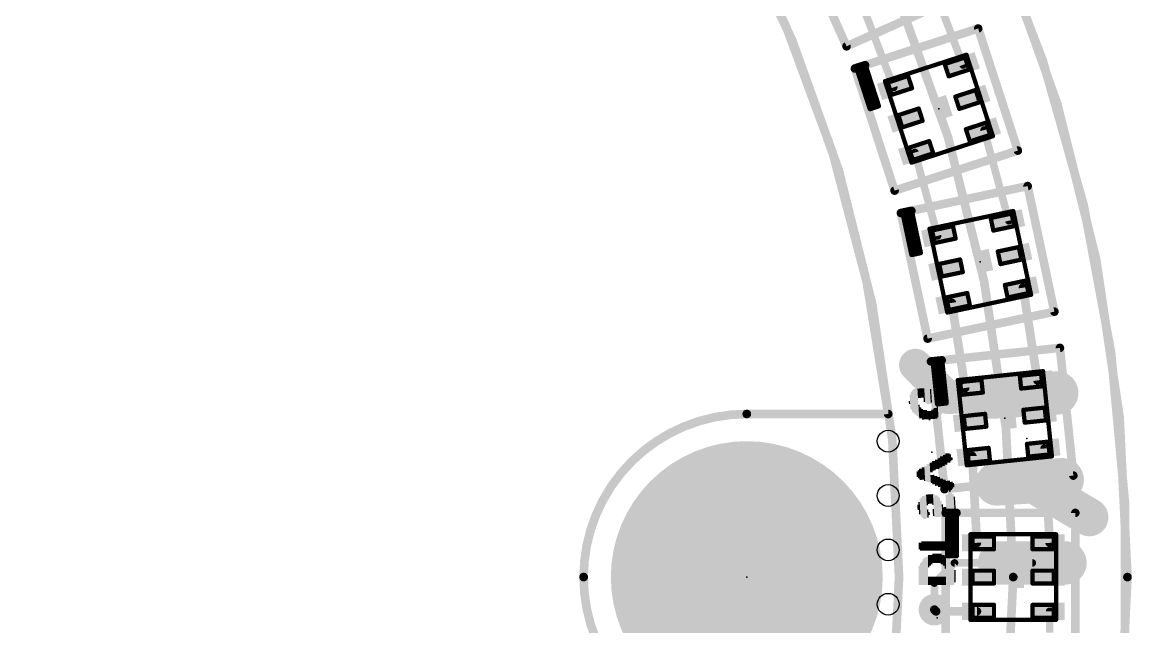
# Model space of a CAD drawing. Extents: x -10 to 92, y -62 to 76.
# Drawn here: x 50.39 to 76.3, y 36.94 to 51.06 of the extents above; entities that cross this region are included whole.
import ezdxf

# ---------------------------------------------------------------- set-up
doc = ezdxf.new("R2010")
doc.units = 0
for name, color, linetype in [('1', 12, 'CONTINUOUS'), ('16', 132, 'CONTINUOUS'), ('17', 110, 'CONTINUOUS'), ('18', 110, 'CONTINUOUS'), ('20', 53, 'CONTINUOUS'), ('21', 41, 'CONTINUOUS'), ('22', 40, 'CONTINUOUS'), ('23', 53, 'CONTINUOUS'), ('24', 53, 'CONTINUOUS'), ('51', 53, 'CONTINUOUS')]:
    doc.layers.add(name, color=color, linetype=linetype)

# ---------------------------------------------------------------- blocks, each defined once
blk = doc.blocks.new('RECT')
blk.add_solid([(-0.5, -0.5), (0.5, -0.5), (-0.5, 0.5), (0.5, 0.5)])
blk = doc.blocks.new('ROUNDP')
at = {"const_width": 0.5}
blk.add_lwpolyline([(0, -0.25, 1), (0, 0.25, 1), (0, -0.25)], format="xyb", dxfattribs=at)
blk = doc.blocks.new('RECT162560X406400R100')
at = {"const_width": 0.508}
blk.add_lwpolyline([(0.254, -0.762), (0.254, 0.762, 0.4142), (0, 1.016), (0, 1.016, 0.4142), (-0.254, 0.762), (-0.254, -0.762, 0.4142), (0, -1.016), (0, -1.016, 0.4142)], format="xyb", close=True, dxfattribs=at)
blk.add_solid([(-0.0254, -0.7874), (0.0254, -0.7874), (-0.0254, 0.7874), (0.0254, 0.7874)])
blk = doc.blocks.new('ROUNDV')
at = {"const_width": 0.5}
blk.add_lwpolyline([(0, -0.25, 1), (0, 0.25, 1), (0, -0.25)], format="xyb", dxfattribs=at)

msp = doc.modelspace()

# ---------------------------------------------------------------- linework, layer by layer
at = {"layer": '1'}
for points, const_width in [([(38.1, 76.2, 2.4142), (76.2, 38.1)], 0.2032), ([(76.2, 38.1, 0.4142), (38.1, 76.2)], 0.2032), ([(38.1, 73.533, 2.4142), (73.533, 38.1)], 0.2032), ([(73.533, 38.1, 0.4142), (38.1, 73.533)], 0.2032), ([(72.3178, 50.05, 1), (72.4009, 50.0817)], 0.0889), ([(70.701, 49.5246, 1), (70.7841, 49.5564)], 0.0889), ([(72.8967, 48.5558, 1), (72.8109, 48.5325)], 0.0889), ([(71.2799, 48.0305, 1), (71.1941, 48.0072)], 0.0889), ([(73.3856, 46.4136, 1), (73.4714, 46.4369)], 0.0889), ([(71.7227, 46.0601, 1), (71.8085, 46.0834)], 0.0889), ([(73.8113, 44.868, 1), (73.7109, 44.8524)], 0.1016), ([(72.1485, 44.5146, 1), (72.0481, 44.4989)], 0.1016), ([(72.3583, 42.5099, 1), (72.4586, 42.5255)], 0.1016), ([(74.0489, 42.6876, 1), (74.1493, 42.7032)], 0.1016), ([(74.3171, 41.1069, 1), (74.2157, 41.1015)], 0.1016), ([(72.6264, 40.9292, 1), (72.525, 40.9238)], 0.1016), ([(72.6323, 38.8973, 1), (72.7337, 38.9027)], 0.1016), ([(74.3323, 38.8973, 1), (74.4337, 38.9027)], 0.1016), ([(73.5838, 38.1, 1), (73.4822, 38.1)], 0.1016), ([(73.4822, 38.1, 1), (73.5838, 38.1)], 0.1016), ([(76.2508, 38.1, 1), (76.1492, 38.1)], 0.1016), ([(76.1492, 38.1, 1), (76.2508, 38.1)], 0.1016), ([(71.7274, 37.3739, 1), (71.6556, 37.3021)], 0.1016), ([(71.7295, 37.3508, 1), (71.7295, 37.2492)], 0.1016), ([(71.6936, 37.2641, 1), (71.7654, 37.3359)], 0.1016), ([(72.683, 37.2492, 1), (72.683, 37.3508)], 0.1016), ([(74.4275, 37.3, 1), (74.3386, 37.3)], 0.0889)]:
    msp.add_lwpolyline(points, format="xyb", dxfattribs=dict(at, const_width=const_width))
for points, const_width in [([(72.3594, 50.0658), (71.5717, 52.1268)], 0.1778), ([(70.7426, 49.5405), (70.0186, 51.4354)], 0.1778), ([(73.4285, 46.4252), (72.8538, 48.5441)], 0.1778), ([(71.237, 48.0188), (71.7656, 46.0718)], 0.1778), ([(74.0991, 42.6954), (73.7611, 44.8602)], 0.2032), ([(72.4085, 42.5177), (72.0983, 44.5068)], 0.2032), ([(74.383, 38.9), (74.2664, 41.1042)], 0.2032), ([(72.683, 38.9), (72.5757, 40.9265)], 0.2032), ([(71.6915, 37.338), (71.7295, 37.3)], 0.2032), ([(71.7295, 37.3), (72.683, 37.3)], 0.2032), ([(74.383, 37.3), (74.383, 36.8037)], 0.1778)]:
    msp.add_lwpolyline(points, dxfattribs=dict(at, const_width=const_width))
at = {"layer": '16'}
for points, const_width in [([(0, 38.1, 2.4142), (38.1, 76.2)], 0.2032), ([(71.3817, 43.1877, 1), (71.1123, 42.9183)], 0.381), ([(72.0024, 42.4814, 1), (72.0156, 42.1006)], 0.381), ([(71.8743, 42.1563, 1), (72.1437, 42.4257)], 0.381), ([(73.7933, 42.1621, 1), (73.7801, 42.5429)], 0.381), ([(74.0276, 40.5157, 1), (73.801, 40.1333)], 0.4445), ([(75.1977, 39.3058, 1), (75.4243, 39.6882)], 0.4445), ([(72.1614, 38.4746, 1), (72.1614, 38.3858)], 0.0889), ([(72.1928, 38.3988, 1), (72.13, 38.4616)], 0.0889), ([(73.9775, 38.3858, 1), (73.9775, 38.4746)], 0.0889), ([(71.736, 37.9603, 1), (71.6471, 37.9603)], 0.0889), ([(71.6601, 37.9917, 1), (71.7229, 37.9289)], 0.0889), ([(71.6471, 37.338, 1), (71.736, 37.338)], 0.0889)]:
    msp.add_lwpolyline(points, format="xyb", dxfattribs=dict(at, const_width=const_width))
for points, const_width in [([(72.009, 42.291), (71.247, 43.053)], 0.762), ([(73.7867, 42.3525), (72.009, 42.291)], 0.762), ([(75.311, 39.497), (73.9143, 40.3245)], 0.889), ([(71.6915, 37.9603), (72.1614, 38.4302)], 0.1778), ([(72.1614, 38.4302), (73.9775, 38.4302)], 0.1778), ([(71.6915, 37.338), (71.6915, 37.9603)], 0.1778)]:
    msp.add_lwpolyline(points, dxfattribs=dict(at, const_width=const_width))
at = {"layer": '20'}
for points, const_width in [([(70.612, 41.91, 0.3492), (41.91, 70.612)], 0.2032), ([(67.4624, 13.8176, 0.359), (67.4624, 62.3824)], 0.2032), ([(67.31, 41.91, 0.4142), (63.5, 38.1)], 0.2032), ([(67.31, 41.9608, 1), (67.31, 41.8592)], 0.1016), ([(67.31, 41.8592, 1), (67.31, 41.9608)], 0.1016), ([(70.612, 41.8592, 1), (70.612, 41.9608)], 0.1016), ([(70.5615, 41.9042, 1), (70.6625, 41.9158)], 0.1016), ([(63.5, 38.1, 0.4142), (67.31, 34.29)], 0.2032), ([(63.5508, 38.1, 1), (63.4492, 38.1)], 0.1016), ([(63.4492, 38.1, 1), (63.5508, 38.1)], 0.1016)]:
    msp.add_lwpolyline(points, format="xyb", dxfattribs=dict(at, const_width=const_width))
at = {"layer": '20', "const_width": 0.2032}
msp.add_lwpolyline([(70.612, 41.91), (67.31, 41.91)], dxfattribs=at)
at = {"layer": '20'}
for centre in [(70.612, 41.275), (70.612, 40.005), (70.612, 38.735), (70.612, 37.465)]:
    msp.add_circle(centre, 0.254, dxfattribs=at)
at = {"layer": '21'}
for points, const_width in [([(38.1, 0, 1), (38.1, 76.2, 1), (38.1, 0)], 0.2032), ([(38.1, 5.334, 1), (38.1, 70.866, 1), (38.1, 5.334)], 0.2032), ([(72.7612, 50.9324, 1), (72.6661, 50.9015)], 0.1), ([(72.7291, 50.8694, 1), (72.6982, 50.9645)], 0.1), ([(69.6189, 50.5459, 1), (69.6595, 50.4545)], 0.1), ([(69.5935, 50.4799, 1), (69.6849, 50.5206)], 0.1), ([(69.8824, 49.997, 1), (69.7873, 49.9661)], 0.1), ([(69.8194, 50.0291, 1), (69.8503, 49.934)], 0.1), ([(69.9126, 50.0068, 1), (69.8522, 49.9872)], 0.0635), ([(69.8726, 50.0272, 1), (69.8922, 49.9668)], 0.0635), ([(70.0572, 50.1064, 1), (70.0881, 50.0113)], 0.1), ([(70.0881, 50.0113, 1), (70.0572, 50.1064)], 0.1), ([(70.1028, 50.0686, 1), (70.0424, 50.049)], 0.0635), ([(70.0824, 50.0286, 1), (70.0628, 50.089)], 0.0635), ([(70.0386, 49.9426, 1), (69.9782, 49.923)], 0.0635), ([(70.1816, 49.0762, 1), (70.2012, 49.0158)], 0.0635), ([(70.1612, 49.0362, 1), (70.2216, 49.0558)], 0.0635), ([(70.2767, 49.1071, 1), (70.2963, 49.0467)], 0.0635), ([(70.2563, 49.0671, 1), (70.3167, 49.0867)], 0.0635), ([(70.2963, 49.0467, 1), (70.2767, 49.1071)], 0.0635), ([(70.3514, 49.098, 1), (70.4118, 49.1176)], 0.0635), ([(70.3914, 49.0776, 1), (70.3718, 49.138)], 0.0635), ([(73.5932, 48.0484, 1), (73.6883, 48.0793)], 0.1), ([(73.6562, 48.0163, 1), (73.6253, 48.1114)], 0.1), ([(70.7464, 47.176, 1), (70.7773, 47.0809)], 0.1), ([(70.7143, 47.113, 1), (70.8094, 47.1439)], 0.1), ([(73.9187, 47.2451, 1), (73.8209, 47.2243)], 0.1), ([(73.8802, 47.1858, 1), (73.8594, 47.2836)], 0.1), ([(70.9579, 46.6157, 1), (70.8601, 46.5949)], 0.1), ([(70.8986, 46.6543, 1), (70.9194, 46.5564)], 0.1), ([(70.9889, 46.6223, 1), (70.9268, 46.6091)], 0.0635), ([(70.9513, 46.6468, 1), (70.9645, 46.5847)], 0.0635), ([(71.1431, 46.7062, 1), (71.1639, 46.6084)], 0.1), ([(71.1846, 46.6639, 1), (71.1225, 46.6507)], 0.0635), ([(71.1639, 46.6084, 1), (71.1431, 46.7062)], 0.1), ([(71.1601, 46.6263, 1), (71.1469, 46.6884)], 0.0635), ([(71.1075, 46.5453, 1), (71.0454, 46.5321)], 0.0635), ([(71.1592, 45.6686, 1), (71.1724, 45.6065)], 0.0635), ([(71.1347, 45.631, 1), (71.1968, 45.6442)], 0.0635), ([(71.257, 45.6894, 1), (71.2702, 45.6273)], 0.0635), ([(71.2326, 45.6518, 1), (71.2947, 45.665)], 0.0635), ([(71.2702, 45.6273, 1), (71.257, 45.6894)], 0.0635), ([(71.3304, 45.6726, 1), (71.3925, 45.6858)], 0.0635), ([(71.368, 45.6481, 1), (71.3548, 45.7102)], 0.0635), ([(74.4447, 44.2899, 1), (74.5425, 44.3106)], 0.1), ([(74.504, 44.2513, 1), (74.4832, 44.3492)], 0.1), ([(71.5223, 43.7198, 1), (71.5431, 43.622)], 0.1), ([(71.4838, 43.6605, 1), (71.5816, 43.6813)], 0.1), ([(74.6724, 43.4595, 1), (74.573, 43.4491)], 0.1), ([(74.6279, 43.4046, 1), (74.6175, 43.504)], 0.1), ([(71.662, 43.1431, 1), (71.5625, 43.1327)], 0.1), ([(71.607, 43.1876, 1), (71.6175, 43.0882)], 0.1), ([(71.6936, 43.1464, 1), (71.6304, 43.1398)], 0.0635), ([(71.6587, 43.1747, 1), (71.6653, 43.1115)], 0.0635), ([(71.8035, 43.0574, 1), (71.7403, 43.0508)], 0.0635), ([(71.8557, 43.2137, 1), (71.8661, 43.1143)], 0.1), ([(71.8925, 43.1673, 1), (71.8293, 43.1607)], 0.0635), ([(71.8661, 43.1143, 1), (71.8557, 43.2137)], 0.1), ([(71.8642, 43.1324, 1), (71.8576, 43.1956)], 0.0635), ([(71.7632, 42.1802, 1), (71.7698, 42.117)], 0.0635), ([(71.7349, 42.1453, 1), (71.7981, 42.1519)], 0.0635), ([(71.8626, 42.1906, 1), (71.8693, 42.1275)], 0.0635), ([(71.8344, 42.1557, 1), (71.8975, 42.1624)], 0.0635), ([(71.8693, 42.1275, 1), (71.8626, 42.1906)], 0.0635), ([(71.9338, 42.1662, 1), (71.997, 42.1728)], 0.0635), ([(71.9687, 42.1379, 1), (71.9621, 42.2011)], 0.0635), ([(74.8865, 40.4655, 1), (74.986, 40.4759)], 0.1), ([(74.9415, 40.421, 1), (74.931, 40.5204)], 0.1), ([(71.9206, 40.204, 1), (71.9311, 40.1046)], 0.1), ([(71.8761, 40.1491, 1), (71.9756, 40.1595)], 0.1), ([(72.006, 39.6, 1), (71.906, 39.6)], 0.1), ([(71.956, 39.65, 1), (71.956, 39.55)], 0.1), ([(72.0378, 39.6, 1), (71.9742, 39.6)], 0.0635), ([(72.006, 39.6318, 1), (72.006, 39.5682)], 0.0635), ([(72.206, 39.65, 1), (72.206, 39.55)], 0.1), ([(72.2378, 39.6, 1), (72.1743, 39.6)], 0.0635), ([(72.206, 39.55, 1), (72.206, 39.65)], 0.1), ([(72.206, 39.5682, 1), (72.206, 39.6318)], 0.0635), ([(75.033, 39.6, 1), (74.933, 39.6)], 0.1), ([(74.983, 39.55, 1), (74.983, 39.65)], 0.1), ([(72.1378, 39.5, 1), (72.0743, 39.5)], 0.0635), ([(72.006, 38.6318, 1), (72.006, 38.5682)], 0.0635), ([(71.9742, 38.6, 1), (72.0378, 38.6)], 0.0635), ([(72.106, 38.6318, 1), (72.106, 38.5682)], 0.0635), ([(72.0743, 38.6, 1), (72.1378, 38.6)], 0.0635), ([(72.106, 38.5682, 1), (72.106, 38.6318)], 0.0635), ([(72.1743, 38.6, 1), (72.2378, 38.6)], 0.0635), ([(72.206, 38.5682, 1), (72.206, 38.6318)], 0.0635)]:
    msp.add_lwpolyline(points, format="xyb", dxfattribs=dict(at, const_width=const_width))
for points, const_width in [([(68.419, 53.2409), (69.6392, 50.5002)], 0.2), ([(69.6392, 50.5002), (72.4045, 51.7314)], 0.2), ([(72.7137, 50.917), (70.0726, 50.0588)], 0.2), ([(73.6407, 48.0638), (72.7137, 50.917)], 0.2), ([(70.0726, 50.0588), (69.8348, 49.9816)], 0.2), ([(69.8348, 49.9816), (70.7619, 47.1284)], 0.2), ([(69.8824, 49.997), (70.0726, 50.0588)], 0.127), ([(70.1914, 49.046), (69.8824, 49.997)], 0.127), ([(70.0726, 50.0588), (70.3816, 49.1078)], 0.127), ([(70.0084, 49.9328), (70.2865, 49.0769)], 0.127), ([(70.2865, 49.0769), (70.1914, 49.046)], 0.127), ([(70.3816, 49.1078), (70.2865, 49.0769)], 0.127), ([(70.7619, 47.1284), (73.6407, 48.0638)], 0.2), ([(73.8698, 47.2347), (71.1535, 46.6573)], 0.2), ([(74.4936, 44.3003), (73.8698, 47.2347)], 0.2), ([(71.1535, 46.6573), (70.909, 46.6053)], 0.2), ([(70.909, 46.6053), (71.5327, 43.6709)], 0.2), ([(70.9579, 46.6157), (71.1535, 46.6573)], 0.127), ([(71.1658, 45.6376), (70.9579, 46.6157)], 0.127), ([(71.1535, 46.6573), (71.3614, 45.6792)], 0.127), ([(71.0765, 46.5387), (71.2636, 45.6584)], 0.127), ([(71.2636, 45.6584), (71.1658, 45.6376)], 0.127), ([(71.3614, 45.6792), (71.2636, 45.6584)], 0.127), ([(71.5327, 43.6709), (74.4936, 44.3003)], 0.2), ([(74.6227, 43.4543), (71.8609, 43.164)], 0.2), ([(74.9363, 40.4707), (74.6227, 43.4543)], 0.2), ([(71.8609, 43.164), (71.6123, 43.1379)], 0.2), ([(71.6123, 43.1379), (71.9258, 40.1543)], 0.2), ([(71.662, 43.1431), (71.8609, 43.164)], 0.127), ([(71.7665, 42.1486), (71.662, 43.1431)], 0.127), ([(71.7719, 43.0541), (71.866, 42.159)], 0.127), ([(71.8609, 43.164), (71.9654, 42.1695)], 0.127), ([(71.866, 42.159), (71.7665, 42.1486)], 0.127), ([(71.9654, 42.1695), (71.866, 42.159)], 0.127), ([(71.9258, 40.1543), (74.9363, 40.4707)], 0.2), ([(71.956, 39.6), (71.956, 36.6)], 0.2), ([(72.206, 39.6), (71.956, 39.6)], 0.2), ([(72.006, 38.6), (72.006, 39.6)], 0.127), ([(72.006, 39.6), (72.206, 39.6)], 0.127), ([(74.983, 39.6), (72.206, 39.6)], 0.2), ([(72.206, 39.6), (72.206, 38.6)], 0.127), ([(74.983, 36.6), (74.983, 39.6)], 0.2), ([(72.106, 39.5), (72.106, 38.6)], 0.127), ([(72.106, 38.6), (72.006, 38.6)], 0.127), ([(72.206, 38.6), (72.106, 38.6)], 0.127)]:
    msp.add_lwpolyline(points, dxfattribs=dict(at, const_width=const_width))
at = {"layer": '23'}
for p in [(71.7982, 49.0423), (72.7634, 45.466), (73.3374, 41.8109), (67.31, 38.1), (73.533, 38.1)]:
    msp.add_point(p, dxfattribs=at)
at = {"layer": '24'}
for p in [(73.8505, 41.3385), (71.628, 41.021), (71.8185, 38.735), (73.9775, 37.4142), (71.755, 37.1475)]:
    msp.add_point(p, dxfattribs=at)
at = {"layer": '51', "const_width": 0.1}
for points in [[(70.5381, 49.6844), (72.4402, 50.3024)], [(72.4081, 50.2394), (71.9326, 50.0849)], [(72.5008, 49.9541), (72.4081, 50.2394)], [(72.4402, 50.3024), (73.0583, 48.4003)], [(71.9326, 50.0849), (72.0253, 49.7996)], [(71.0766, 49.8068), (70.6011, 49.6523)], [(71.1693, 49.5214), (71.0766, 49.8068)], [(72.0253, 49.7996), (72.5008, 49.9541)], [(71.1561, 47.7822), (70.5381, 49.6844)], [(70.6011, 49.6523), (70.6938, 49.3669)], [(70.6938, 49.3669), (71.1693, 49.5214)], [(72.1798, 49.324), (72.6553, 49.4785)], [(72.6553, 49.4785), (72.748, 49.1932)], [(72.2725, 49.0387), (72.1798, 49.324)], [(72.748, 49.1932), (72.2725, 49.0387)], [(71.3239, 49.0459), (70.8483, 48.8914)], [(71.4166, 48.7606), (71.3239, 49.0459)], [(70.8483, 48.8914), (70.941, 48.6061)], [(70.941, 48.6061), (71.4166, 48.7606)], [(72.427, 48.5632), (72.9025, 48.7177)], [(72.9025, 48.7177), (72.9952, 48.4324)], [(72.5197, 48.2779), (72.427, 48.5632)], [(72.9952, 48.4324), (72.5197, 48.2779)], [(71.5711, 48.2851), (71.0955, 48.1306)], [(73.0583, 48.4003), (71.1561, 47.7822)], [(71.6638, 47.9998), (71.5711, 48.2851)], [(71.0955, 48.1306), (71.1882, 47.8452)], [(71.1882, 47.8452), (71.6638, 47.9998)], [(71.5773, 46.2362), (73.5336, 46.6521)], [(73.5336, 46.6521), (73.9494, 44.6958)], [(73.4951, 46.5928), (73.006, 46.4888)], [(73.006, 46.4888), (73.0684, 46.1954)], [(73.5575, 46.2993), (73.4951, 46.5928)], [(71.9931, 44.2799), (71.5773, 46.2362)], [(72.1257, 46.3017), (71.6366, 46.1977)], [(71.6366, 46.1977), (71.699, 45.9043)], [(72.1881, 46.0082), (72.1257, 46.3017)], [(73.0684, 46.1954), (73.5575, 46.2993)], [(71.699, 45.9043), (72.1881, 46.0082)], [(73.1724, 45.7063), (73.6614, 45.8102)], [(73.2347, 45.4128), (73.1724, 45.7063)], [(73.6614, 45.8102), (73.7238, 45.5168)], [(72.292, 45.5192), (71.803, 45.4152)], [(71.803, 45.4152), (71.8653, 45.1218)], [(72.3544, 45.2257), (72.292, 45.5192)], [(73.7238, 45.5168), (73.2347, 45.4128)], [(71.8653, 45.1218), (72.3544, 45.2257)], [(73.3387, 44.9238), (73.8278, 45.0277)], [(73.4011, 44.6303), (73.3387, 44.9238)], [(73.8278, 45.0277), (73.8901, 44.7343)], [(72.4584, 44.7366), (71.9693, 44.6327)], [(71.9693, 44.6327), (72.0317, 44.3392)], [(73.9494, 44.6958), (71.9931, 44.2799)], [(72.5207, 44.4432), (72.4584, 44.7366)], [(73.8901, 44.7343), (73.4011, 44.6303)], [(72.0317, 44.3392), (72.5207, 44.4432)], [(72.2384, 42.7009), (74.2274, 42.91)], [(72.7906, 42.7087), (72.2933, 42.6564)], [(72.8219, 42.4103), (72.7906, 42.7087)], [(74.1829, 42.855), (73.6857, 42.8028)], [(73.6857, 42.8028), (73.717, 42.5044)], [(74.2143, 42.5567), (74.1829, 42.855)], [(74.2274, 42.91), (74.4365, 40.9209)], [(72.4474, 40.7119), (72.2384, 42.7009)], [(72.2933, 42.6564), (72.3247, 42.3581)], [(73.717, 42.5044), (74.2143, 42.5567)], [(72.3247, 42.3581), (72.8219, 42.4103)], [(73.7693, 42.0072), (74.2665, 42.0594)], [(73.8006, 41.7088), (73.7693, 42.0072)], [(74.2665, 42.0594), (74.2979, 41.7611)], [(72.8742, 41.9131), (72.3769, 41.8608)], [(72.3769, 41.8608), (72.4083, 41.5625)], [(72.9056, 41.6147), (72.8742, 41.9131)], [(74.2979, 41.7611), (73.8006, 41.7088)], [(72.4083, 41.5625), (72.9056, 41.6147)], [(73.8529, 41.2115), (74.3502, 41.2638)], [(73.8843, 40.9132), (73.8529, 41.2115)], [(74.3502, 41.2638), (74.3815, 40.9654)], [(74.4365, 40.9209), (72.4474, 40.7119)], [(72.9578, 41.1175), (72.4606, 41.0652)], [(72.4606, 41.0652), (72.4919, 40.7668)], [(72.9892, 40.8191), (72.9578, 41.1175)], [(74.3815, 40.9654), (73.8843, 40.9132)], [(72.4919, 40.7668), (72.9892, 40.8191)], [(72.533, 39.1), (74.533, 39.1)], [(72.533, 37.1), (72.533, 39.1)], [(74.533, 39.1), (74.533, 37.1)], [(73.083, 39.05), (72.583, 39.05)], [(72.583, 39.05), (72.583, 38.75)], [(73.083, 38.75), (73.083, 39.05)], [(74.483, 39.05), (73.983, 39.05)], [(73.983, 39.05), (73.983, 38.75)], [(74.483, 38.75), (74.483, 39.05)], [(72.583, 38.75), (73.083, 38.75)], [(73.983, 38.75), (74.483, 38.75)], [(73.083, 38.25), (72.583, 38.25)], [(72.583, 38.25), (72.583, 37.95)], [(73.083, 37.95), (73.083, 38.25)], [(73.983, 38.25), (74.483, 38.25)], [(73.983, 37.95), (73.983, 38.25)], [(74.483, 38.25), (74.483, 37.95)], [(72.583, 37.95), (73.083, 37.95)], [(74.483, 37.95), (73.983, 37.95)], [(73.083, 37.45), (72.583, 37.45)], [(72.583, 37.45), (72.583, 37.15)], [(73.083, 37.15), (73.083, 37.45)], [(73.983, 37.45), (74.483, 37.45)], [(73.983, 37.15), (73.983, 37.45)], [(74.483, 37.45), (74.483, 37.15)], [(74.533, 37.1), (72.533, 37.1)], [(72.583, 37.15), (73.083, 37.15)], [(74.483, 37.15), (73.983, 37.15)]]:
    msp.add_lwpolyline(points, dxfattribs=at)
at = {"layer": '51', "const_width": 0.05}
for points in [[(72.4319, 50.2471, 1), (72.3843, 50.2317)], [(72.4158, 50.2156, 1), (72.4004, 50.2632)], [(72.464, 50.3101, 1), (72.4164, 50.2947)], [(72.4479, 50.2786, 1), (72.4325, 50.3262)], [(71.9564, 50.0926, 1), (71.9088, 50.0772)], [(71.9249, 50.1087, 1), (71.9403, 50.0611)], [(71.1004, 49.8145, 1), (71.0529, 49.799)], [(71.0844, 49.783, 1), (71.0689, 49.8305)], [(72.0176, 49.8233, 1), (72.033, 49.7758)], [(72.0015, 49.7918, 1), (72.0491, 49.8073)], [(72.477, 49.9463, 1), (72.5246, 49.9618)], [(72.5085, 49.9303, 1), (72.4931, 49.9778)], [(70.5619, 49.6921, 1), (70.5143, 49.6766)], [(70.5304, 49.7081, 1), (70.5458, 49.6606)], [(70.6249, 49.66, 1), (70.5773, 49.6445)], [(70.5934, 49.676, 1), (70.6088, 49.6285)], [(71.1456, 49.5137, 1), (71.1931, 49.5292)], [(71.1771, 49.4977, 1), (71.1616, 49.5452)], [(72.6791, 49.4863, 1), (72.6316, 49.4708)], [(72.6631, 49.4548, 1), (72.6476, 49.5023)], [(70.6861, 49.3907, 1), (70.7015, 49.3432)], [(70.67, 49.3592, 1), (70.7176, 49.3747)], [(72.2036, 49.3318, 1), (72.156, 49.3163)], [(72.1721, 49.3478, 1), (72.1875, 49.3003)], [(72.7558, 49.1694, 1), (72.7403, 49.217)], [(71.3476, 49.0536, 1), (71.3001, 49.0382)], [(71.3316, 49.0221, 1), (71.3161, 49.0697)], [(72.2648, 49.0625, 1), (72.2802, 49.0149)], [(72.2487, 49.031, 1), (72.2963, 49.0464)], [(72.7243, 49.1855, 1), (72.7718, 49.201)], [(70.8721, 48.8991, 1), (70.8245, 48.8837)], [(70.8406, 48.9152, 1), (70.8561, 48.8676)], [(71.3928, 48.7529, 1), (71.4403, 48.7683)], [(71.4243, 48.7368, 1), (71.4088, 48.7844)], [(72.9263, 48.7254, 1), (72.8788, 48.71)], [(72.9103, 48.6939, 1), (72.8948, 48.7415)], [(70.9333, 48.6299, 1), (70.9488, 48.5823)], [(70.9173, 48.5984, 1), (70.9648, 48.6138)], [(72.4508, 48.5709, 1), (72.4032, 48.5555)], [(72.4193, 48.587, 1), (72.4347, 48.5394)], [(72.9715, 48.4247, 1), (73.019, 48.4401)], [(73.003, 48.4086, 1), (72.9875, 48.4562)], [(71.5948, 48.2928, 1), (71.5473, 48.2773)], [(71.5788, 48.2613, 1), (71.5633, 48.3088)], [(72.512, 48.3016, 1), (72.5274, 48.2541)], [(72.4959, 48.2701, 1), (72.5435, 48.2856)], [(73.0345, 48.3926, 1), (73.082, 48.408)], [(73.066, 48.3765, 1), (73.0505, 48.4241)], [(71.1193, 48.1383, 1), (71.0718, 48.1228)], [(71.0878, 48.1543, 1), (71.1033, 48.1068)], [(71.64, 47.992, 1), (71.6875, 48.0075)], [(71.6715, 47.976, 1), (71.656, 48.0235)], [(71.1484, 47.806, 1), (71.1639, 47.7585)], [(71.1324, 47.7745, 1), (71.1799, 47.79)], [(71.1805, 47.869, 1), (71.196, 47.8215)], [(71.1645, 47.8375, 1), (71.212, 47.853)], [(73.5581, 46.6573, 1), (73.5092, 46.6469)], [(73.5388, 46.6276, 1), (73.5284, 46.6765)], [(73.0008, 46.5133, 1), (73.0112, 46.4643)], [(73.0305, 46.494, 1), (72.9816, 46.4836)], [(73.5196, 46.598, 1), (73.4706, 46.5876)], [(73.5003, 46.5683, 1), (73.4899, 46.6172)], [(71.5721, 46.2607, 1), (71.5825, 46.2118)], [(71.6018, 46.2414, 1), (71.5529, 46.231)], [(71.6314, 46.2222, 1), (71.6418, 46.1733)], [(71.6611, 46.2029, 1), (71.6122, 46.1925)], [(72.1502, 46.3069, 1), (72.1012, 46.2965)], [(72.1309, 46.2772, 1), (72.1205, 46.3261)], [(73.0632, 46.2198, 1), (73.0736, 46.1709)], [(73.0439, 46.1902, 1), (73.0929, 46.2006)], [(73.533, 46.2941, 1), (73.5819, 46.3045)], [(73.5627, 46.2749, 1), (73.5523, 46.3238)], [(71.6938, 45.9287, 1), (71.7042, 45.8798)], [(71.6745, 45.8991, 1), (71.7235, 45.9095)], [(72.1636, 46.003, 1), (72.2125, 46.0134)], [(72.1933, 45.9838, 1), (72.1829, 46.0327)], [(73.1968, 45.7115, 1), (73.1479, 45.7011)], [(73.1672, 45.7307, 1), (73.1776, 45.6818)], [(73.6859, 45.8154, 1), (73.637, 45.805)], [(73.6666, 45.7858, 1), (73.6562, 45.8347)], [(71.8274, 45.4204, 1), (71.7785, 45.41)], [(71.7978, 45.4397, 1), (71.8082, 45.3907)], [(72.3165, 45.5244, 1), (72.2676, 45.514)], [(72.2972, 45.4947, 1), (72.2868, 45.5436)], [(73.2295, 45.4373, 1), (73.2399, 45.3884)], [(73.2103, 45.4076, 1), (73.2592, 45.418)], [(73.6994, 45.5116, 1), (73.7483, 45.522)], [(73.729, 45.4923, 1), (73.7186, 45.5412)], [(71.8601, 45.1462, 1), (71.8705, 45.0973)], [(71.8409, 45.1166, 1), (71.8898, 45.127)], [(72.3299, 45.2205, 1), (72.3789, 45.2309)], [(72.3596, 45.2013, 1), (72.3492, 45.2502)], [(73.3631, 44.929, 1), (73.3142, 44.9186)], [(73.3335, 44.9482, 1), (73.3439, 44.8993)], [(73.8522, 45.0329, 1), (73.8033, 45.0225)], [(73.833, 45.0033, 1), (73.8226, 45.0522)], [(71.9937, 44.6379, 1), (71.9448, 44.6275)], [(71.9641, 44.6571, 1), (71.9745, 44.6082)], [(72.4828, 44.7418, 1), (72.4339, 44.7314)], [(72.4636, 44.7122, 1), (72.4532, 44.7611)], [(73.3959, 44.6548, 1), (73.4063, 44.6059)], [(73.3766, 44.6251, 1), (73.4255, 44.6355)], [(73.8657, 44.7291, 1), (73.9146, 44.7395)], [(73.8953, 44.7098, 1), (73.8849, 44.7587)], [(73.925, 44.6906, 1), (73.9739, 44.701)], [(73.9546, 44.6713, 1), (73.9442, 44.7202)], [(71.9879, 44.3044, 1), (71.9983, 44.2555)], [(72.0265, 44.3637, 1), (72.0369, 44.3148)], [(72.0072, 44.334, 1), (72.0561, 44.3444)], [(72.4963, 44.438, 1), (72.5452, 44.4484)], [(72.5259, 44.4187, 1), (72.5155, 44.4677)], [(71.9687, 44.2747, 1), (72.0176, 44.2851)], [(72.8154, 42.7113, 1), (72.7657, 42.7061)], [(72.7932, 42.6838, 1), (72.788, 42.7336)], [(73.7105, 42.8054, 1), (73.6608, 42.8002)], [(73.683, 42.8276, 1), (73.6883, 42.7779)], [(74.2078, 42.8577, 1), (74.158, 42.8524)], [(74.1855, 42.8302, 1), (74.1803, 42.8799)], [(74.2523, 42.9126, 1), (74.2025, 42.9074)], [(74.23, 42.8851, 1), (74.2248, 42.9349)], [(72.2632, 42.7035, 1), (72.2135, 42.6983)], [(72.2358, 42.7258, 1), (72.241, 42.6761)], [(72.2907, 42.6813, 1), (72.2959, 42.6316)], [(72.3182, 42.659, 1), (72.2685, 42.6538)], [(73.7144, 42.5293, 1), (73.7196, 42.4796)], [(73.6921, 42.5018, 1), (73.7419, 42.507)], [(74.1894, 42.5541, 1), (74.2391, 42.5593)], [(74.2169, 42.5318, 1), (74.2117, 42.5815)], [(72.3221, 42.3829, 1), (72.3273, 42.3332)], [(72.2998, 42.3555, 1), (72.3495, 42.3607)], [(72.7971, 42.4077, 1), (72.8468, 42.413)], [(72.8246, 42.3855, 1), (72.8193, 42.4352)], [(73.7941, 42.0098, 1), (73.7444, 42.0045)], [(73.7667, 42.032, 1), (73.7719, 41.9823)], [(74.2914, 42.062, 1), (74.2417, 42.0568)], [(74.2691, 42.0346, 1), (74.2639, 42.0843)], [(72.4018, 41.8634, 1), (72.3521, 41.8582)], [(72.3743, 41.8857, 1), (72.3796, 41.836)], [(72.8991, 41.9157, 1), (72.8493, 41.9105)], [(72.8768, 41.8882, 1), (72.8716, 41.9379)], [(73.798, 41.7337, 1), (73.8032, 41.6839)], [(73.7758, 41.7062, 1), (73.8255, 41.7114)], [(74.273, 41.7584, 1), (74.3228, 41.7637)], [(74.3005, 41.7362, 1), (74.2953, 41.7859)], [(72.4057, 41.5873, 1), (72.4109, 41.5376)], [(72.3834, 41.5598, 1), (72.4332, 41.5651)], [(72.8807, 41.6121, 1), (72.9304, 41.6173)], [(72.9082, 41.5899, 1), (72.9029, 41.6396)], [(73.8778, 41.2142, 1), (73.828, 41.2089)], [(73.8503, 41.2364, 1), (73.8555, 41.1867)], [(74.375, 41.2664, 1), (74.3253, 41.2612)], [(74.3528, 41.2389, 1), (74.3475, 41.2887)], [(72.4854, 41.0678, 1), (72.4357, 41.0626)], [(72.458, 41.0901, 1), (72.4632, 41.0403)], [(72.9827, 41.1201, 1), (72.933, 41.1148)], [(72.9604, 41.0926, 1), (72.9552, 41.1423)], [(73.8816, 40.938, 1), (73.8869, 40.8883)], [(74.3567, 40.9628, 1), (74.4064, 40.9681)], [(74.3841, 40.9406, 1), (74.3789, 40.9903)], [(74.4116, 40.9183, 1), (74.4613, 40.9236)], [(74.4391, 40.8961, 1), (74.4339, 40.9458)], [(72.4448, 40.7368, 1), (72.45, 40.687)], [(72.4226, 40.7093, 1), (72.4723, 40.7145)], [(72.4893, 40.7917, 1), (72.4945, 40.742)], [(72.4671, 40.7642, 1), (72.5168, 40.7695)], [(72.9643, 40.8165, 1), (73.014, 40.8217)], [(72.9918, 40.7942, 1), (72.9866, 40.844)], [(73.8594, 40.9106, 1), (73.9091, 40.9158)], [(72.533, 39.125, 1), (72.533, 39.075)], [(72.558, 39.1, 1), (72.508, 39.1)], [(74.558, 39.1, 1), (74.508, 39.1)], [(74.533, 39.075, 1), (74.533, 39.125)], [(72.583, 39.075, 1), (72.583, 39.025)], [(72.608, 39.05, 1), (72.558, 39.05)], [(73.108, 39.05, 1), (73.058, 39.05)], [(73.083, 39.025, 1), (73.083, 39.075)], [(73.983, 39.075, 1), (73.983, 39.025)], [(74.008, 39.05, 1), (73.958, 39.05)], [(74.508, 39.05, 1), (74.458, 39.05)], [(74.483, 39.025, 1), (74.483, 39.075)], [(72.583, 38.775, 1), (72.583, 38.725)], [(72.558, 38.75, 1), (72.608, 38.75)], [(73.058, 38.75, 1), (73.108, 38.75)], [(73.083, 38.725, 1), (73.083, 38.775)], [(73.983, 38.775, 1), (73.983, 38.725)], [(73.958, 38.75, 1), (74.008, 38.75)], [(74.458, 38.75, 1), (74.508, 38.75)], [(74.483, 38.725, 1), (74.483, 38.775)], [(72.583, 38.275, 1), (72.583, 38.225)], [(72.608, 38.25, 1), (72.558, 38.25)], [(73.108, 38.25, 1), (73.058, 38.25)], [(73.083, 38.225, 1), (73.083, 38.275)], [(73.983, 38.275, 1), (73.983, 38.225)], [(74.008, 38.25, 1), (73.958, 38.25)], [(74.508, 38.25, 1), (74.458, 38.25)], [(74.483, 38.225, 1), (74.483, 38.275)], [(72.583, 37.975, 1), (72.583, 37.925)], [(72.558, 37.95, 1), (72.608, 37.95)], [(73.058, 37.95, 1), (73.108, 37.95)], [(73.083, 37.925, 1), (73.083, 37.975)], [(73.983, 37.975, 1), (73.983, 37.925)], [(73.958, 37.95, 1), (74.008, 37.95)], [(74.458, 37.95, 1), (74.508, 37.95)], [(74.483, 37.925, 1), (74.483, 37.975)], [(72.583, 37.475, 1), (72.583, 37.425)], [(72.608, 37.45, 1), (72.558, 37.45)], [(73.108, 37.45, 1), (73.058, 37.45)], [(73.083, 37.425, 1), (73.083, 37.475)], [(73.983, 37.475, 1), (73.983, 37.425)], [(74.008, 37.45, 1), (73.958, 37.45)], [(74.508, 37.45, 1), (74.458, 37.45)], [(74.483, 37.425, 1), (74.483, 37.475)], [(72.533, 37.125, 1), (72.533, 37.075)], [(72.508, 37.1, 1), (72.558, 37.1)], [(72.583, 37.175, 1), (72.583, 37.125)], [(72.558, 37.15, 1), (72.608, 37.15)], [(73.058, 37.15, 1), (73.108, 37.15)], [(73.083, 37.125, 1), (73.083, 37.175)], [(73.983, 37.175, 1), (73.983, 37.125)], [(73.958, 37.15, 1), (74.008, 37.15)], [(74.458, 37.15, 1), (74.508, 37.15)], [(74.483, 37.125, 1), (74.483, 37.175)], [(74.508, 37.1, 1), (74.558, 37.1)], [(74.533, 37.075, 1), (74.533, 37.125)]]:
    msp.add_lwpolyline(points, format="xyb", dxfattribs=at)

# ---------------------------------------------------------------- block references
at = {"layer": '1', "xscale": 0.7, "yscale": 0.4}
for p, rotation in [((72.3594, 50.0658), 198), ((70.7426, 49.5405), 198), ((72.6066, 49.305), 198), ((70.9898, 48.7797), 198), ((72.8538, 48.5441), 198), ((71.237, 48.0188), 198), ((73.4285, 46.4252), 192), ((71.7656, 46.0718), 192), ((73.5948, 45.6427), 192), ((71.932, 45.2893), 192), ((73.7611, 44.8602), 192), ((72.0983, 44.5068), 192), ((74.0991, 42.6954), 186), ((72.4085, 42.5177), 186), ((74.1828, 41.8998), 186), ((72.4921, 41.7221), 186), ((74.2664, 41.1042), 186), ((72.5757, 40.9265), 186), ((72.683, 38.9), 180), ((74.383, 38.9), 180), ((72.683, 38.1), 180), ((74.383, 38.1), 180), ((72.683, 37.3), 180), ((74.383, 37.3), 180)]:
    msp.add_blockref('RECT', p, dxfattribs=dict(at, rotation=rotation))
at = {"layer": '16'}
for p, rotation in [((73.7867, 42.3525), 273.6), ((73.9143, 40.3245), 273.6), ((73.9775, 38.4302), 270)]:
    msp.add_blockref('RECT162560X406400R100', p, dxfattribs=dict(at, rotation=rotation))
at = {"layer": '17', "xscale": 6.35, "yscale": 6.35}
msp.add_blockref('ROUNDP', (67.31, 38.1), dxfattribs=at)
msp.add_blockref('ROUNDP', (67.31, 38.1), dxfattribs=at)
at = {"layer": '18', "xscale": 0.7366, "yscale": 0.7366}
for p in [(71.247, 43.053), (71.247, 43.053), (75.311, 39.497), (75.311, 39.497), (71.6915, 37.338), (71.6915, 37.338)]:
    msp.add_blockref('ROUNDV', p, dxfattribs=at)
at = {"layer": '22'}
for p, xscale, yscale, rotation in [((71.2333, 42.1985), 0.6, 0.04, 93.6), ((71.2695, 42.1808), 0.64, 0.03, 93.6), ((71.3004, 42.1677), 0.67, 0.03, 93.6), ((71.3162, 42.3941), 0.22, 0.03, 93.6), ((71.3461, 42.396), 0.22, 0.03, 93.6), ((71.381, 42.3982), 0.22, 0.04, 93.6), ((71.416, 42.4004), 0.22, 0.03, 93.6), ((71.449, 42.3524), 0.32, 0.03, 93.6), ((71.4799, 42.3393), 0.35, 0.03, 93.6), ((71.5108, 42.3262), 0.38, 0.03, 93.6), ((71.5457, 42.3284), 0.38, 0.04, 93.6), ((71.5807, 42.3306), 0.38, 0.03, 93.6), ((71.7813, 42.1679), 0.67, 0.03, 93.6), ((71.8103, 42.1847), 0.64, 0.03, 93.6), ((71.8393, 42.2016), 0.61, 0.03, 93.6), ((71.873, 42.2238), 0.57, 0.04, 93.6), ((71.1385, 42.1926), 0.36, 0.03, 93.6), ((71.1684, 42.1945), 0.48, 0.03, 93.6), ((71.1984, 42.1963), 0.54, 0.03, 93.6), ((71.6106, 42.3325), 0.32, 0.03, 93.6), ((71.7023, 42.3884), 0.04, 0.04, 93.6), ((71.7372, 42.3906), 0.16, 0.03, 93.6), ((71.9079, 42.226), 0.51, 0.03, 93.6), ((71.9378, 42.2278), 0.39, 0.03, 93.6), ((71.9668, 42.2447), 0.22, 0.03, 93.6), ((71.1095, 42.1757), 0.07, 0.03, 93.6), ((71.3432, 41.965), 0.32, 0.03, 93.6), ((71.375, 41.9369), 0.26, 0.03, 93.6), ((71.4121, 41.9042), 0.25, 0.04, 93.6), ((71.448, 41.8914), 0.22, 0.03, 93.6), ((71.4779, 41.8933), 0.22, 0.03, 93.6), ((71.5079, 41.8952), 0.22, 0.03, 93.6), ((71.5746, 41.8693), 0.22, 0.04, 93.6), ((71.6086, 41.8865), 0.19, 0.03, 93.6), ((71.6376, 41.9033), 0.22, 0.03, 93.6), ((71.6676, 41.9052), 0.22, 0.03, 93.6), ((71.6966, 41.9221), 0.25, 0.03, 93.6), ((71.7315, 41.9243), 0.25, 0.04, 93.6), ((71.7633, 41.9764), 0.29, 0.03, 93.6), ((71.5388, 41.8821), 0.19, 0.03, 93.6), ((71.9125, 40.825), 0.26, 0.03, 93.6), ((71.9415, 40.8419), 0.23, 0.03, 93.6), ((71.9704, 40.8587), 0.26, 0.03, 93.6), ((72.0041, 40.8809), 0.22, 0.04, 93.6), ((72.0391, 40.8831), 0.22, 0.03, 93.6), ((72.069, 40.885), 0.16, 0.03, 93.6), ((71.4806, 40.5223), 0.35, 0.03, 93.6), ((71.5115, 40.5092), 0.38, 0.03, 93.6), ((71.5452, 40.5314), 0.42, 0.04, 93.6), ((71.581, 40.5186), 0.45, 0.03, 93.6), ((71.6022, 40.6602), 0.23, 0.03, 93.6), ((71.6321, 40.6621), 0.23, 0.03, 93.6), ((71.6599, 40.6989), 0.22, 0.03, 93.6), ((71.6948, 40.7011), 0.22, 0.04, 93.6), ((71.7279, 40.7333), 0.22, 0.03, 93.6), ((71.7578, 40.7351), 0.22, 0.03, 93.6), ((71.7868, 40.752), 0.25, 0.03, 93.6), ((71.8158, 40.7688), 0.22, 0.03, 93.6), ((71.8495, 40.791), 0.26, 0.04, 93.6), ((71.8835, 40.8082), 0.23, 0.03, 93.6), ((72.1002, 40.8669), 0.06, 0.03, 93.6), ((71.2916, 40.5004), 0.13, 0.03, 93.6), ((71.3216, 40.5023), 0.19, 0.03, 93.6), ((71.3518, 40.4992), 0.26, 0.03, 93.6), ((71.3867, 40.5014), 0.26, 0.04, 93.6), ((71.4207, 40.5185), 0.29, 0.03, 93.6), ((71.4516, 40.5055), 0.32, 0.03, 93.6), ((71.6191, 40.3907), 0.19, 0.03, 93.6), ((71.65, 40.3777), 0.22, 0.03, 93.6), ((71.68, 40.3795), 0.22, 0.03, 93.6), ((71.7171, 40.3468), 0.23, 0.04, 93.6), ((71.752, 40.349), 0.23, 0.03, 93.6), ((71.7839, 40.321), 0.23, 0.03, 93.6), ((71.8138, 40.3228), 0.23, 0.03, 93.6), ((71.8459, 40.2898), 0.22, 0.03, 93.6), ((71.8809, 40.292), 0.22, 0.04, 93.6), ((71.9177, 40.2642), 0.22, 0.03, 93.6), ((71.9476, 40.2661), 0.22, 0.03, 93.6), ((71.9794, 40.2381), 0.22, 0.03, 93.6), ((72.0094, 40.24), 0.22, 0.03, 93.6), ((72.0456, 40.2222), 0.26, 0.04, 93.6), ((72.0802, 40.2294), 0.19, 0.03, 93.6), ((72.1092, 40.2462), 0.16, 0.03, 93.6), ((72.1391, 40.2481), 0.1, 0.03, 93.6), ((71.3708, 39.7188), 0.42, 0.03, 93.6), ((71.4008, 39.7207), 0.48, 0.03, 93.6), ((71.4357, 39.7229), 0.54, 0.04, 93.6), ((71.4706, 39.7251), 0.54, 0.03, 93.6), ((71.4987, 39.7569), 0.54, 0.03, 93.6), ((71.5195, 39.9035), 0.25, 0.03, 93.6), ((71.5485, 39.9204), 0.22, 0.03, 93.6), ((71.5835, 39.9226), 0.22, 0.04, 93.6), ((71.6184, 39.9248), 0.22, 0.03, 93.6), ((71.6493, 39.9117), 0.25, 0.03, 93.6), ((71.6883, 39.7689), 0.54, 0.03, 93.6), ((71.7192, 39.7558), 0.51, 0.03, 93.6), ((71.7541, 39.758), 0.51, 0.04, 93.6), ((71.79, 39.7452), 0.48, 0.03, 93.6), ((71.8209, 39.7321), 0.45, 0.03, 93.6), ((71.9778, 39.7871), 0.48, 0.03, 93.6), ((72.0077, 39.789), 0.48, 0.03, 93.6), ((72.0367, 39.8058), 0.51, 0.03, 93.6), ((72.0716, 39.808), 0.51, 0.04, 93.6), ((72.1066, 39.8102), 0.51, 0.03, 93.6), ((72.1365, 39.8121), 0.45, 0.03, 93.6), ((72.1661, 39.819), 0.32, 0.03, 93.6), ((71.31, 39.73), 0.13, 0.03, 93.6), ((71.3412, 39.712), 0.29, 0.03, 93.6), ((71.5396, 39.5842), 0.19, 0.03, 93.6), ((71.6684, 39.6073), 0.16, 0.03, 93.6), ((71.853, 39.6991), 0.38, 0.03, 93.6), ((71.8858, 39.656), 0.29, 0.03, 93.6), ((71.9229, 39.6233), 0.22, 0.04, 93.6), ((71.9569, 39.6405), 0.19, 0.03, 93.6), ((71.5696, 39.586), 0.07, 0.03, 93.6), ((71.34, 38.8275), 0.16, 0.03, 90), ((71.37, 38.8125), 0.19, 0.03, 90), ((71.4, 38.8275), 0.22, 0.03, 90), ((71.435, 38.8275), 0.22, 0.04, 90), ((71.47, 38.8275), 0.22, 0.03, 90), ((71.5, 38.8275), 0.22, 0.03, 90), ((71.53, 38.8275), 0.22, 0.03, 90), ((71.56, 38.8275), 0.22, 0.03, 90), ((71.595, 38.8275), 0.22, 0.04, 90), ((71.63, 38.8275), 0.22, 0.03, 90), ((71.66, 38.8275), 0.22, 0.03, 90), ((71.69, 38.8275), 0.22, 0.03, 90), ((71.72, 38.8275), 0.22, 0.03, 90), ((71.755, 38.8275), 0.22, 0.04, 90), ((71.79, 38.8275), 0.22, 0.03, 90), ((71.82, 38.8275), 0.22, 0.03, 90), ((71.85, 38.8275), 0.22, 0.03, 90), ((71.88, 38.8275), 0.22, 0.03, 90), ((71.915, 38.8275), 0.22, 0.04, 90), ((71.95, 38.8275), 0.22, 0.03, 90), ((71.98, 38.8275), 0.22, 0.03, 90), ((72.01, 38.8275), 0.22, 0.03, 90), ((72.04, 38.8275), 0.22, 0.03, 90), ((72.075, 38.8275), 0.22, 0.04, 90), ((72.11, 38.8125), 0.19, 0.03, 90), ((72.14, 38.8125), 0.19, 0.03, 90), ((71.56, 38.4725), 0.29, 0.03, 90), ((71.595, 38.4925), 0.25, 0.04, 90), ((71.63, 38.5075), 0.22, 0.03, 90), ((71.66, 38.5375), 0.22, 0.03, 90), ((71.69, 38.5375), 0.22, 0.03, 90), ((71.72, 38.5375), 0.22, 0.03, 90), ((71.755, 38.5375), 0.22, 0.04, 90), ((71.79, 38.5375), 0.22, 0.03, 90), ((71.82, 38.5375), 0.22, 0.03, 90), ((71.85, 38.5225), 0.25, 0.03, 90), ((71.88, 38.5075), 0.22, 0.03, 90), ((71.915, 38.4925), 0.25, 0.04, 90), ((72.17, 38.8125), 0.07, 0.03, 90), ((71.34, 38.1425), 0.45, 0.03, 90), ((71.37, 38.1725), 0.51, 0.03, 90), ((71.4, 38.1875), 0.54, 0.03, 90), ((71.435, 38.2225), 0.61, 0.04, 90), ((71.47, 38.2375), 0.64, 0.03, 90), ((71.5, 38.2375), 0.64, 0.03, 90), ((71.53, 38.2525), 0.67, 0.03, 90), ((71.95, 38.4425), 0.29, 0.03, 90), ((71.98, 38.2525), 0.67, 0.03, 90), ((72.01, 38.2375), 0.64, 0.03, 90), ((72.04, 38.2225), 0.61, 0.03, 90), ((72.075, 38.2025), 0.57, 0.04, 90), ((72.11, 38.1875), 0.54, 0.03, 90), ((72.14, 38.1575), 0.48, 0.03, 90), ((71.56, 38.0125), 0.19, 0.03, 90), ((71.595, 38.0125), 0.19, 0.04, 90), ((71.63, 38.0125), 0.19, 0.03, 90), ((71.66, 38.0125), 0.19, 0.03, 90), ((71.69, 38.0125), 0.19, 0.03, 90), ((71.72, 38.0125), 0.19, 0.03, 90), ((71.755, 38.0125), 0.19, 0.04, 90), ((71.79, 38.0125), 0.19, 0.03, 90), ((71.82, 38.0125), 0.19, 0.03, 90), ((71.85, 38.0125), 0.19, 0.03, 90), ((71.88, 38.0125), 0.19, 0.03, 90), ((71.915, 38.0125), 0.19, 0.04, 90), ((71.95, 38.0125), 0.19, 0.03, 90), ((72.17, 38.1225), 0.29, 0.03, 90)]:
    msp.add_blockref('RECT', p, dxfattribs=dict(at, xscale=xscale, yscale=yscale, rotation=rotation))
at = {"layer": '51', "xscale": 0.508, "yscale": 0.254}
for p, rotation in [((71.919, 49.0816), 108), ((72.8876, 45.4924), 102), ((73.4637, 41.8242), 96), ((73.66, 38.1), 90)]:
    msp.add_blockref('RECT', p, dxfattribs=dict(at, rotation=rotation))

doc.saveas('drawing.dxf')
